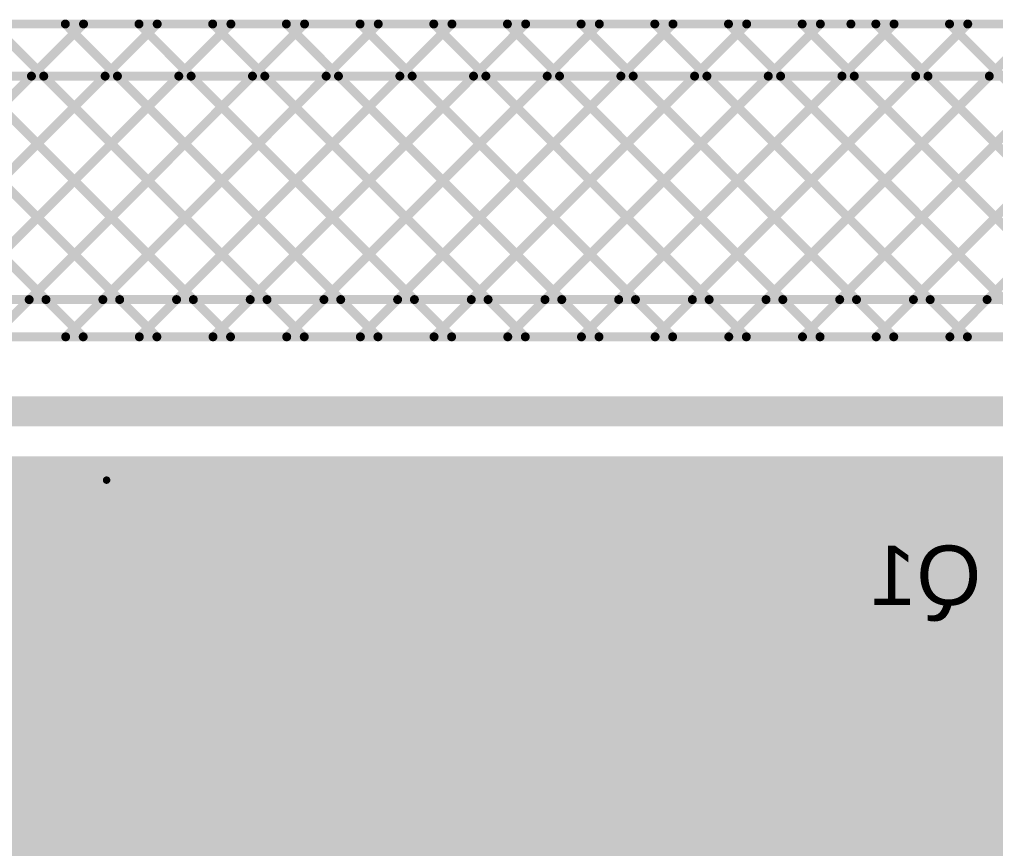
# Model space of a CAD drawing. Header units: inches. Extents: x -38 to 276, y -7 to 269.
# Drawn here: x 27.22 to 43.87, y 114.47 to 128.6 of the extents above; entities that cross this region are included whole.
import ezdxf

# ---------------------------------------------------------------- set-up
doc = ezdxf.new("R2010")
doc.units = ezdxf.units.IN
for name, color, linetype in [('Bottom Layer', 5, 'Continuous'), ('Bottom Overlay', 54, 'Continuous'), ('Bottom Paste', 16, 'Continuous'), ('Bottom Solder', 6, 'Continuous'), ('Multi-Layer', 9, 'Continuous'), ('Pad Holes', 156, 'Continuous'), ('Top Layer', 1, 'Continuous'), ('Top Overlay', 2, 'Continuous'), ('Top Solder', 216, 'Continuous')]:
    doc.layers.add(name, color=color, linetype=linetype)
doc.styles.add('Arial', font='', dxfattribs={"height": 0.2})
doc.styles.get('Arial').set_extended_font_data('Arial')

# ---------------------------------------------------------------- blocks, each defined once
blk = doc.blocks.new('TO_263_B_10')
at = {"layer": 'Bottom Layer'}
blk.add_hatch(color=5, dxfattribs=at).paths.add_polyline_path([(-5.714997459999999, -0.8900032999999999), (5.71500254, -0.8900032999999999), (5.71500254, -9.780003299999999), (-5.714997459999999, -9.780003299999999)])
at = {"layer": 'Bottom Paste'}
blk.add_hatch(color=16, dxfattribs=at).paths.add_polyline_path([(-5.714997459999999, -0.8900032999999999), (5.71500254, -0.8900032999999999), (5.71500254, -9.780003299999999), (-5.714997459999999, -9.780003299999999)])
at = {"layer": 'Bottom Solder'}
blk.add_hatch(color=6, dxfattribs=at).paths.add_polyline_path([(-5.81659746, -0.7884033), (5.81660254, -0.7884033), (5.81660254, -9.881603299999998), (-5.81659746, -9.881603299999998)])
blk = doc.blocks.new('KN151M45025_30A_153')
at = {"layer": 'Bottom Layer'}
h = blk.add_hatch(color=5, dxfattribs=at)
edge = h.paths.add_edge_path()
edge.add_arc((4.99998746, 0), 1.89999874, 0, 360)
at = {"layer": 'Bottom Solder'}
h = blk.add_hatch(color=6, dxfattribs=at)
edge = h.paths.add_edge_path()
edge.add_arc((4.99998746, 0), 1.94999864, 0, 360)
at = {"layer": 'Multi-Layer'}
h = blk.add_hatch(color=9, dxfattribs=at)
edge = h.paths.add_edge_path()
edge.add_arc((4.99998746, 0), 1.89999874, 0, 360)
at = {"layer": 'Pad Holes'}
h = blk.add_hatch(color=7, dxfattribs=at)
edge = h.paths.add_edge_path()
edge.add_arc((4.99998746, 0), 1.1500104, 0, 360)
at = {"layer": 'Top Layer'}
h = blk.add_hatch(color=1, dxfattribs=at)
edge = h.paths.add_edge_path()
edge.add_arc((4.99998746, 0), 1.89999874, 0, 360)
at = {"layer": 'Top Overlay'}
blk.add_hatch(color=2, dxfattribs=at).paths.add_polyline_path([(6.14299, 1.27), (3.85699, 1.27), (3.85699, 2.794), (6.14299, 2.794)])
at = {"layer": 'Top Solder'}
h = blk.add_hatch(color=216, dxfattribs=at)
edge = h.paths.add_edge_path()
edge.add_arc((4.99998746, 0), 1.94999864, 0, 360)
at = {"layer": 'Top Overlay'}
for points in [[(12.419838, 0, 0.127, 0.127, 1), (-12.579858, 0, 0.127, 0.127, 1)], [(6.07949, 1.27, 0.127, 0.127, 1), (6.20649, 1.27, 0.127, 0.127, 1)], [(12.388088, 0, 0.0635, 0.0635, 1), (12.451588, 0, 0.0635, 0.0635, 1)], [(6.07949, -4.318000000000001, 0.127, 0.127, 1), (6.20649, -4.318000000000001, 0.127, 0.127, 1)]]:
    blk.add_lwpolyline(points, format="xyseb", close=True, dxfattribs=at)
for points in [[(0.04445762, 9.99744, 0.127, 0.127, -228.200389399901), (-0.13080492, 9.999979999999999, 0.127, 0.127, 0)], [(6.14299254, 2.921, 0.254, 0.254, 0), (6.14299, 1.27, 0.254, 0.254, 0)], [(6.14299, -4.318000000000001, 0.254, 0.254, 0), (4.36499, -4.318002539999999, 0.254, 0.254, 0)]]:
    blk.add_lwpolyline(points, format="xyseb", dxfattribs=at)

msp = doc.modelspace()

# ---------------------------------------------------------------- hatches: boundary and pattern name
at = {"layer": 'Bottom Layer'}
msp.add_hatch(color=5, dxfattribs=at).paths.add_polyline_path([(49.47251726, 121.12511208), (49.58761736, 121.04820342), (49.66452602, 120.93310332), (49.69111474, 120.79943074), (49.69083788, 120.7973327), (49.69083788, 102.27364864), (49.69157447999999, 102.26805556), (49.66110209999999, 102.11486562), (49.57115816, 101.98025578), (49.43654832, 101.89031184), (49.28335838, 101.85983946), (49.27776529999999, 101.86057606), (47.26595068, 101.86057606), (47.22792688, 101.89859986), (46.99807466, 102.0313047), (46.74170738, 102.099999), (46.4762977, 102.099999), (46.21993042, 102.0313047), (45.9900782, 101.89859986), (45.80240267999999, 101.71092434), (45.66969784, 101.48107212), (45.60100354, 101.22470484), (45.60100354, 100.95929516), (45.66969784, 100.70292788), (45.80240267999999, 100.47307566), (45.9900782, 100.28540014), (46.14777917999999, 100.1943513), (46.11374825999999, 100.0673513), (45.339, 100.0673513), (45.339, 100.2026825), (43.053, 100.2026825), (43.053, 100.0833533), (41.41267561999999, 100.0833533), (41.41179678, 100.08547674), (41.40967334, 100.08635558), (41.40967334, 100.30259594), (42.061003, 100.30259594), (42.061003, 105.12859594), (38.96500208, 105.12859594), (38.96500208, 100.30259594), (39.61633174, 100.30259594), (39.61633174, 100.076), (39.61539702, 100.076), (39.64973274, 99.72738754), (39.7514191, 99.39217357999999), (39.91654704, 99.08323845999999), (40.13877418, 98.81245414), (40.4095585, 98.590227), (40.71849362, 98.42509906), (41.05370758, 98.32341269999999), (41.40232003999999, 98.28907697999999), (41.40232003999999, 98.2900117), (43.053, 98.2900117), (43.053, 98.17068249999998), (45.339, 98.17068249999998), (45.339, 98.2740097), (47.85257384, 98.2740097), (47.85499954, 98.26568104), (47.75972668, 98.1386785), (47.0269951, 98.1386785), (47.0269951, 97.16199261999999), (46.89999256, 97.06454044), (46.76858566, 97.09975245999999), (46.50317597999999, 97.09975245999999), (46.2468087, 97.03105816), (46.01695648, 96.89835332), (45.82928096, 96.7106778), (45.69657612, 96.48082558), (45.62788182, 96.2244583), (45.62788182, 95.95904861999999), (45.69657612, 95.70268134), (45.82928096, 95.47282912), (46.01695648, 95.28515359999999), (46.2468087, 95.15244875999998), (46.39504056, 95.11273077999999), (46.43695818, 95.09536734), (46.4819365, 95.0894466), (46.50317597999999, 95.08375446), (46.52516222, 95.08375446), (46.63588082, 95.0691774), (46.74659942, 95.08375446), (46.76858566, 95.08375446), (46.78982514, 95.0894466), (46.83480346, 95.09536734), (46.87672108, 95.11273077999999), (47.02495294, 95.15244875999998), (47.1340053, 95.21541027999999), (47.24399237999999, 95.15191028), (47.24399237999999, 94.6212992), (46.38030601999999, 94.6212992), (46.38030601999999, 91.82729919999998), (49.13699342, 91.82729919999998), (49.13699342, 90.06288058), (50.95299181999999, 90.06288058), (50.95299181999999, 90.25229345999999), (51.40641992, 90.25229345999999), (51.40641992, 90.13186952), (53.31141992, 90.13186952), (53.31141992, 91.33632736), (54.49386612, 91.33632736), (54.49386612, 90.13183649999999), (56.39886611999999, 90.13183649999999), (56.39886611999999, 90.18821433999999), (57.82277741999999, 90.18821433999999), (57.85964551999999, 90.06668296), (57.8374002, 90.05181888), (57.80132712, 90.01574579999999), (57.75891166, 89.98740448), (57.5820159, 89.81051126), (54.49358418, 86.72207954), (54.34662993999999, 86.58888955999998), (54.00680588, 86.3618288), (53.64104334, 86.21032541999999), (53.24018308, 86.13058973999999), (53.04211134000001, 86.120859), (42.78003382, 86.120859), (42.72742787999999, 86.24785899999999), (42.955464, 86.47589511999999), (43.218989, 86.87028853999999), (43.4005101, 87.30851727999999), (43.49304737999999, 87.77373605999999), (43.49304737999999, 88.2480709), (43.4005101, 88.71328967999999), (43.218989, 89.15151841999999), (42.955464, 89.54591183999999), (42.62005953999999, 89.8813163), (42.22566611999999, 90.1448413), (41.78743738, 90.3263624), (41.3222186, 90.41889968), (40.84788376, 90.41889968), (40.38266498, 90.3263624), (39.94443623999999, 90.1448413), (39.55004281999999, 89.8813163), (39.21463836, 89.54591183999999), (38.95111336, 89.15151841999999), (38.76959226, 88.71328967999999), (38.67705497999999, 88.2480709), (38.67705497999999, 87.77373605999999), (38.76959226, 87.30851727999999), (38.95111336, 86.87028853999999), (39.21463836, 86.47589511999999), (39.44267447999999, 86.24785899999999), (39.39006853999999, 86.120859), (34.2978105, 86.120859), (34.22464833999999, 86.12445056), (34.06892602, 86.15542586), (33.93406471999999, 86.21128808), (33.81270352, 86.29237758), (33.7094703, 86.3956108), (33.6283808, 86.516972), (33.57251858, 86.65183329999999), (33.54154328, 86.80755561999999), (33.53795172, 86.88072285999999), (33.5379441, 106.17197968), (33.53794918, 106.32208098), (33.52799746, 106.37211644), (33.528, 106.42313488), (33.4694403, 106.71757168), (33.44991786, 106.76470646), (33.43996614, 106.81474192), (33.32508702, 107.09209468), (33.29674062, 107.13451776), (33.27722072, 107.18164492), (33.11043669999999, 107.43125834), (33.07436616, 107.46732888), (33.0460223, 107.50974942), (32.83374687999999, 107.72202484), (32.79132888, 107.7503687), (32.75525326, 107.78644178), (32.50564238, 107.95322326), (32.45851013999999, 107.9727457), (32.41609214, 108.00108702), (32.31001666, 108.0450214), (32.3352795, 108.17202394), (46.06427922, 108.1720214), (46.19186595999999, 108.17201632), (46.26660545999999, 108.18185374), (46.34182248, 108.18678134), (46.59209376, 108.23655772), (46.66347792, 108.26078678), (46.7362794, 108.28029398), (46.97203204, 108.37794174), (47.0372948, 108.4156201), (47.10491214, 108.44896522), (47.31708088, 108.59073278), (47.37375082, 108.64043042), (47.43355258, 108.68631806), (47.61398655999999, 108.8667495), (47.6598742, 108.9265538), (47.7095693, 108.98321866), (47.85133432, 109.19538994), (47.88467436, 109.26299204), (47.92236034, 109.32827004), (48.0200081, 109.56402014), (48.03951275999999, 109.636814), (48.06374436, 109.70820324), (48.11352328, 109.95847198), (48.11845342, 110.03370424), (48.1282883, 110.10843612), (48.12828321999999, 110.23602286), (48.1282883, 116.205), (48.1265484, 116.21821816), (48.12782856, 116.23144648), (48.12211864, 116.39726784), (48.10971582, 116.47161618), (48.10219742, 116.54662492), (48.02628952, 116.86966466), (47.99962206, 116.94015474), (47.9776155, 117.01225518), (47.84014561999999, 117.31427896), (47.8002346, 117.37821838), (47.76459078, 117.44462668), (47.57084212, 117.71402924), (47.519209, 117.76897198), (47.47130205999999, 117.82714052), (47.22871682, 118.05356628), (47.1673809, 118.0973635), (47.10902948, 118.14508248), (46.826932, 118.31983194), (46.75821484, 118.35082502), (46.69168715999999, 118.3862377), (46.38091562, 118.5025951), (46.30750199999999, 118.51958008), (46.2353152, 118.5413428), (45.90781775999999, 118.5948352), (45.83245596, 118.597172), (45.75744976, 118.60442878), (45.60489482, 118.59917098), (27.19886102, 118.59917606), (27.19882292, 118.59917098), (27.04814758, 118.59917352), (26.9734284, 118.58933864), (26.89819106, 118.58440596), (26.60253252, 118.5255948), (26.53114836, 118.5013632), (26.45835704, 118.48185854), (26.17985366, 118.36649936), (26.11458074, 118.32881592), (26.0469761, 118.29547588), (25.79632636, 118.1279959), (25.73965388, 118.07829572), (25.67986482, 118.03241824), (25.46670547999999, 117.81926144), (25.420828, 117.75947238), (25.3711202, 117.70279228), (25.20364276, 117.45214508), (25.1703078, 117.38454806), (25.13261674, 117.31926498), (25.01725756, 117.0407616), (24.99774528, 116.96794742), (24.9735213, 116.8965785), (24.91471268, 116.6009225), (24.90978254, 116.52570802), (24.89994512, 116.45098376), (24.89994512, 116.30026016), (24.89994512, 110.6305763), (24.89994512, 110.46412756), (24.90978508, 110.3893906), (24.91471268, 110.31418882), (24.93370172, 110.218728), (24.8260362, 110.109), (19.81200508, 110.109), (19.81200508, 107.31500254), (19.81200254, 107.31500254), (19.76886318, 107.2058689), (17.27201016, 107.2058689), (17.27201016, 106.1842936), (12.9539365, 106.1842936), (12.9539365, 106.3041689), (12.95381458, 106.3041689), (12.95381458, 108.05667238), (11.37343674, 108.05667238), (11.37343674, 108.86687142), (11.61881598, 108.86687142), (11.61881598, 109.81687206), (11.61881598, 110.49404368), (11.63764246, 110.51286762), (11.68627076, 110.52589782), (11.73618938, 110.53246626), (11.78276282, 110.55175502), (11.83144192, 110.56479792), (11.87581826, 110.5831799), (12.00281826, 110.50287018), (12.00281826, 108.86687142), (14.23881582, 108.86687142), (14.23881582, 108.91629474), (16.25158294, 108.91629474), (16.25158294, 108.91166178), (16.70570446, 108.95638864), (17.14237618, 109.08885218), (17.54481378, 109.3039597), (17.89755374, 109.59344604), (18.18704008, 109.946186), (18.4021476, 110.3486236), (18.53461114, 110.78529532), (18.579338, 111.23941684), (18.57470504, 111.23941684), (18.57470504, 113.2150009), (19.95699336, 113.2150009), (19.95699336, 115.1309991), (19.7425691, 115.1309991), (19.7425691, 120.84026632), (19.74271642, 120.84026632), (19.76639176, 120.95928564), (19.83380844, 121.0601846), (19.9347074, 121.12760128), (20.05372672, 121.15127662), (20.05372672, 121.15142394), (49.33674664, 121.15142394), (49.33884467999999, 121.1517008)])
h = msp.add_hatch(color=5, dxfattribs=at)
edge = h.paths.add_edge_path()
edge.add_arc((27.19886281605377, 116.3002583639462), 1.530341636054822, 90.00006724400521, 179.999932755995, ccw=False)
edge.add_line((27.19886102, 117.8306), (45.61810282, 117.8306))
edge.add_arc((45.67611681664724, 116.1470052393801), 1.684593999097036, 1.9728858924630117, 91.9735405291899, ccw=False)
edge.add_line((47.35971224, 116.205), (47.35971224, 110.23599492))
edge.add_arc((46.06434959582116, 110.2359601041081), 1.295362644646722, -90.00165230246682, 0.0015399576905110735, ccw=False)
edge.add_line((46.06431223999999, 108.94059746), (27.35849748, 108.9406))
edge.add_arc((27.35849748, 110.6305763), 1.6899763, 180, 270, ccw=False)
edge.add_line((25.66852118, 110.6305763), (25.66852118, 116.30026016))
at = {"layer": 'Top Layer'}
h = msp.add_hatch(color=1, dxfattribs=at)
h.paths.add_polyline_path([(48.354996, 100.7194455), (47.65704464, 100.7194455), (47.57973212, 100.82020222), (47.61700154, 100.95929516), (47.61700154, 101.22470484), (47.54830724, 101.48107212), (47.4156024, 101.71092434), (47.22792688, 101.89859986), (46.99807466, 102.0313047), (46.74170738, 102.099999), (46.4762977, 102.099999), (46.21993042, 102.0313047), (45.9900782, 101.89859986), (45.80240267999999, 101.71092434), (45.66969784, 101.48107212), (45.60100354, 101.22470484), (45.60100354, 100.95929516), (45.63827295999999, 100.82020222), (45.56096044, 100.7194455), (11.11535496, 100.7194455), (11.01499702, 100.78376846), (11.01499702, 117.3100016), (11.01499702, 119.9259984), (11.01499702, 120.523), (48.35499346, 120.523)])
h.paths.add_polyline_path([(28.93916742, 115.73467074), (28.46483258, 115.73467074), (27.9996138, 115.64213346), (27.56138506, 115.46061236), (27.16699164, 115.19708736), (26.83158464, 114.86168036), (26.56805964, 114.46728694), (26.38653854, 114.0290582), (26.29400126, 113.56383942), (26.29400126, 113.08950458), (26.38653854, 112.6242858), (26.56805964, 112.18605706), (26.83158464, 111.79166364), (27.16699164, 111.45625664), (27.56138506, 111.19273164), (27.9996138, 111.01121054), (28.46483258, 110.91867326), (28.93916742, 110.91867326), (29.4043862, 111.01121054), (29.84261494, 111.19273164), (30.23700836, 111.45625664), (30.57241536, 111.79166364), (30.83594036, 112.18605706), (31.01746146, 112.6242858), (31.10999873999999, 113.08950458), (31.10999873999999, 113.56383942), (31.01746146, 114.0290582), (30.83594036, 114.46728694), (30.57241536, 114.86168036), (30.23700836, 115.19708736), (29.84261494, 115.46061236), (29.4043862, 115.64213346)], flags=0)
h.paths.add_polyline_path([(46.40678298, 112.149001), (46.04921702, 112.149001), (45.70383289999999, 112.05645356), (45.39417134, 111.87767058), (45.14133212, 111.62483136), (44.96254914, 111.3151698), (44.8700017, 110.96978568), (44.8700017, 110.61221972), (44.96254914, 110.2668356), (45.14133212, 109.95717404), (45.39417134, 109.70433482), (45.70383289999999, 109.52555184), (46.04921702, 109.4330044), (46.40678298, 109.4330044), (46.75216709999999, 109.52555184), (47.06182866, 109.70433482), (47.31466788, 109.95717404), (47.49345086, 110.2668356), (47.5859983, 110.61221972), (47.5859983, 110.96978568), (47.49345086, 111.3151698), (47.31466788, 111.62483136), (47.06182866, 111.87767058), (46.75216709999999, 112.05645356)], flags=0)
h.paths.add_polyline_path([(28.93916742, 105.73469328), (28.46483258, 105.73469328), (27.9996138, 105.642156), (27.56138506, 105.4606349), (27.16699164, 105.1971099), (26.83158464, 104.8617029), (26.56805964, 104.46730948), (26.38653854, 104.02908074), (26.29400126, 103.56386196), (26.29400126, 103.08952712), (26.38653854, 102.62430834), (26.56805964, 102.1860796), (26.83158464, 101.79168618), (27.16699164, 101.45627918), (27.56138506, 101.19275418), (27.9996138, 101.01123308), (28.46483258, 100.9186958), (28.93916742, 100.9186958), (29.4043862, 101.01123308), (29.84261494, 101.19275418), (30.23700836, 101.45627918), (30.57241536, 101.79168618), (30.83594036, 102.1860796), (31.01746146, 102.62430834), (31.10999873999999, 103.08952712), (31.10999873999999, 103.56386196), (31.01746146, 104.02908074), (30.83594036, 104.46730948), (30.57241536, 104.8617029), (30.23700836, 105.1971099), (29.84261494, 105.4606349), (29.4043862, 105.642156)], flags=0)

# ---------------------------------------------------------------- linework, layer by layer
at = {"layer": 'Bottom Layer'}
msp.add_lwpolyline([(20.05372672, 121.92, 0.508, 0.508, 0), (49.33674664, 121.92, 0.508, 0.508, 0)], format="xyseb", dxfattribs=at)
at = {"layer": 'Bottom Overlay'}
for points in [[(-2.413, 128.52399746, 0.1524, 0.1524, 0), (41.40199999999999, 128.52399492, 0.1524, 0.1524, 0)], [(22.96871454, 128.52399492, 0.1524, 0.1524, 0), (27.66770946, 123.825, 0.1524, 0.1524, 0)], [(23.6094143, 123.825, 0.1524, 0.1524, 0), (28.30840921999999, 128.52399492, 0.1524, 0.1524, 0)], [(24.22595104, 128.52399492, 0.1524, 0.1524, 0), (28.92494596, 123.825, 0.1524, 0.1524, 0)], [(24.8666508, 123.825, 0.1524, 0.1524, 0), (29.56564572, 128.52399492, 0.1524, 0.1524, 0)], [(25.48318754, 128.52399492, 0.1524, 0.1524, 0), (30.18218246, 123.825, 0.1524, 0.1524, 0)], [(26.1238873, 123.825, 0.1524, 0.1524, 0), (30.82288222, 128.52399492, 0.1524, 0.1524, 0)], [(26.74042404, 128.52399492, 0.1524, 0.1524, 0), (31.43941896, 123.825, 0.1524, 0.1524, 0)], [(27.3811238, 123.825, 0.1524, 0.1524, 0), (32.08011872, 128.52399492, 0.1524, 0.1524, 0)], [(27.99766053999999, 128.52399492, 0.1524, 0.1524, 0), (32.69665546, 123.825, 0.1524, 0.1524, 0)], [(28.6383603, 123.825, 0.1524, 0.1524, 0), (33.33735522, 128.52399492, 0.1524, 0.1524, 0)], [(29.25489704, 128.52399492, 0.1524, 0.1524, 0), (33.95389196, 123.825, 0.1524, 0.1524, 0)], [(29.8955968, 123.825, 0.1524, 0.1524, 0), (34.59459172, 128.52399492, 0.1524, 0.1524, 0)], [(30.51213354, 128.52399492, 0.1524, 0.1524, 0), (35.21112846, 123.825, 0.1524, 0.1524, 0)], [(31.1528333, 123.825, 0.1524, 0.1524, 0), (35.85182821999999, 128.52399492, 0.1524, 0.1524, 0)], [(31.76937004, 128.52399492, 0.1524, 0.1524, 0), (36.46836496, 123.825, 0.1524, 0.1524, 0)], [(32.4100698, 123.825, 0.1524, 0.1524, 0), (37.10906472, 128.52399492, 0.1524, 0.1524, 0)], [(33.02660654, 128.52399492, 0.1524, 0.1524, 0), (37.72560146, 123.825, 0.1524, 0.1524, 0)], [(33.6673063, 123.825, 0.1524, 0.1524, 0), (38.36630122, 128.52399492, 0.1524, 0.1524, 0)], [(34.28384304, 128.52399492, 0.1524, 0.1524, 0), (38.98283796, 123.825, 0.1524, 0.1524, 0)], [(34.9245428, 123.825, 0.1524, 0.1524, 0), (39.62353772, 128.52399492, 0.1524, 0.1524, 0)], [(35.54107954, 128.52399492, 0.1524, 0.1524, 0), (40.24007446, 123.825, 0.1524, 0.1524, 0)], [(36.1817793, 123.825, 0.1524, 0.1524, 0), (40.88077422, 128.52399492, 0.1524, 0.1524, 0)], [(36.79831604, 128.52399492, 0.1524, 0.1524, 0), (41.49731096, 123.825, 0.1524, 0.1524, 0)], [(37.4390158, 123.825, 0.1524, 0.1524, 0), (42.13801072, 128.52399492, 0.1524, 0.1524, 0)], [(38.05555253999999, 128.52399492, 0.1524, 0.1524, 0), (42.75454746, 123.825, 0.1524, 0.1524, 0)], [(38.6962523, 123.825, 0.1524, 0.1524, 0), (43.39524721999999, 128.52399492, 0.1524, 0.1524, 0)], [(39.31278904, 128.52399492, 0.1524, 0.1524, 0), (44.01178396, 123.825, 0.1524, 0.1524, 0)], [(39.9534888, 123.825, 0.1524, 0.1524, 0), (44.65248372, 128.52399492, 0.1524, 0.1524, 0)], [(40.57002554, 128.52399492, 0.1524, 0.1524, 0), (45.26902046, 123.825, 0.1524, 0.1524, 0)], [(41.2107253, 123.825, 0.1524, 0.1524, 0), (45.90972022, 128.52399492, 0.1524, 0.1524, 0)], [(41.40199999999999, 128.52399492, 0.1524, 0.1524, 0), (50.67299746, 128.52399238, 0.1524, 0.1524, 0)], [(41.40199999999999, 128.52399492, 0.1524, 0.1524, 0), (50.67299746, 128.52399238, 0.1524, 0.1524, 0)], [(41.82726204, 128.52399492, 0.1524, 0.1524, 0), (46.52625696, 123.825, 0.1524, 0.1524, 0)], [(42.4679618, 123.825, 0.1524, 0.1524, 0), (47.16695418, 128.52399238, 0.1524, 0.1524, 0)], [(43.08449854, 128.52399492, 0.1524, 0.1524, 0), (47.78349346, 123.825, 0.1524, 0.1524, 0)], [(43.7251983, 123.825, 0.1524, 0.1524, 0), (48.42419068, 128.52399238, 0.1524, 0.1524, 0)], [(-2.413, 123.825, 0.1524, 0.1524, 0), (48.84433969999999, 123.825, 0.1524, 0.1524, 0)]]:
    msp.add_lwpolyline(points, format="xyseb", dxfattribs=at)
for points in [[(27.95956054, 128.52399492, 0.0762, 0.0762, 1), (28.03576054, 128.52399492, 0.0762, 0.0762, 1)], [(28.27030922, 128.52399492, 0.0762, 0.0762, 1), (28.34650922, 128.52399492, 0.0762, 0.0762, 1)], [(29.21679704, 128.52399492, 0.0762, 0.0762, 1), (29.29299704, 128.52399492, 0.0762, 0.0762, 1)], [(29.52754572, 128.52399492, 0.0762, 0.0762, 1), (29.60374572, 128.52399492, 0.0762, 0.0762, 1)], [(30.47403354, 128.52399492, 0.0762, 0.0762, 1), (30.55023354, 128.52399492, 0.0762, 0.0762, 1)], [(30.78478222, 128.52399492, 0.0762, 0.0762, 1), (30.86098222, 128.52399492, 0.0762, 0.0762, 1)], [(31.73127004, 128.52399492, 0.0762, 0.0762, 1), (31.80747003999999, 128.52399492, 0.0762, 0.0762, 1)], [(32.04201871999999, 128.52399492, 0.0762, 0.0762, 1), (32.11821872, 128.52399492, 0.0762, 0.0762, 1)], [(32.98850654, 128.52399492, 0.0762, 0.0762, 1), (33.06470654, 128.52399492, 0.0762, 0.0762, 1)], [(33.29925522, 128.52399492, 0.0762, 0.0762, 1), (33.37545522, 128.52399492, 0.0762, 0.0762, 1)], [(34.24574303999999, 128.52399492, 0.0762, 0.0762, 1), (34.32194304, 128.52399492, 0.0762, 0.0762, 1)], [(34.55649172, 128.52399492, 0.0762, 0.0762, 1), (34.63269172, 128.52399492, 0.0762, 0.0762, 1)], [(35.50297954, 128.52399492, 0.0762, 0.0762, 1), (35.57917954, 128.52399492, 0.0762, 0.0762, 1)], [(35.81372821999999, 128.52399492, 0.0762, 0.0762, 1), (35.88992822, 128.52399492, 0.0762, 0.0762, 1)], [(36.76021604, 128.52399492, 0.0762, 0.0762, 1), (36.83641604, 128.52399492, 0.0762, 0.0762, 1)], [(37.07096472, 128.52399492, 0.0762, 0.0762, 1), (37.14716472, 128.52399492, 0.0762, 0.0762, 1)], [(38.01745254, 128.52399492, 0.0762, 0.0762, 1), (38.09365254, 128.52399492, 0.0762, 0.0762, 1)], [(38.32820122, 128.52399492, 0.0762, 0.0762, 1), (38.40440122, 128.52399492, 0.0762, 0.0762, 1)], [(39.27468904, 128.52399492, 0.0762, 0.0762, 1), (39.35088904, 128.52399492, 0.0762, 0.0762, 1)], [(39.58543772, 128.52399492, 0.0762, 0.0762, 1), (39.66163771999999, 128.52399492, 0.0762, 0.0762, 1)], [(40.53192554, 128.52399492, 0.0762, 0.0762, 1), (40.60812554, 128.52399492, 0.0762, 0.0762, 1)], [(40.84267422, 128.52399492, 0.0762, 0.0762, 1), (40.91887421999999, 128.52399492, 0.0762, 0.0762, 1)], [(41.3639, 128.52399492, 0.0762, 0.0762, 1), (41.44009999999999, 128.52399492, 0.0762, 0.0762, 1)], [(41.3639, 128.52399492, 0.0762, 0.0762, 1), (41.44009999999999, 128.52399492, 0.0762, 0.0762, 1)], [(41.3639, 128.52399492, 0.0762, 0.0762, 1), (41.44009999999999, 128.52399492, 0.0762, 0.0762, 1)], [(41.78916204, 128.52399492, 0.0762, 0.0762, 1), (41.86536203999999, 128.52399492, 0.0762, 0.0762, 1)], [(42.09991072, 128.52399492, 0.0762, 0.0762, 1), (42.17611072, 128.52399492, 0.0762, 0.0762, 1)], [(43.04639854, 128.52399492, 0.0762, 0.0762, 1), (43.12259854, 128.52399492, 0.0762, 0.0762, 1)], [(43.35714721999999, 128.52399492, 0.0762, 0.0762, 1), (43.43334722, 128.52399492, 0.0762, 0.0762, 1)], [(27.3430238, 123.825, 0.0762, 0.0762, 1), (27.4192238, 123.825, 0.0762, 0.0762, 1)], [(27.62960946, 123.825, 0.0762, 0.0762, 1), (27.70580946, 123.825, 0.0762, 0.0762, 1)], [(28.6002603, 123.825, 0.0762, 0.0762, 1), (28.6764603, 123.825, 0.0762, 0.0762, 1)], [(28.88684596, 123.825, 0.0762, 0.0762, 1), (28.96304596, 123.825, 0.0762, 0.0762, 1)], [(29.8574968, 123.825, 0.0762, 0.0762, 1), (29.9336968, 123.825, 0.0762, 0.0762, 1)], [(30.14408246, 123.825, 0.0762, 0.0762, 1), (30.22028246, 123.825, 0.0762, 0.0762, 1)], [(31.1147333, 123.825, 0.0762, 0.0762, 1), (31.1909333, 123.825, 0.0762, 0.0762, 1)], [(31.40131896, 123.825, 0.0762, 0.0762, 1), (31.47751896, 123.825, 0.0762, 0.0762, 1)], [(32.3719698, 123.825, 0.0762, 0.0762, 1), (32.4481698, 123.825, 0.0762, 0.0762, 1)], [(32.65855546, 123.825, 0.0762, 0.0762, 1), (32.73475546, 123.825, 0.0762, 0.0762, 1)], [(33.62920629999999, 123.825, 0.0762, 0.0762, 1), (33.7054063, 123.825, 0.0762, 0.0762, 1)], [(33.91579196, 123.825, 0.0762, 0.0762, 1), (33.99199196, 123.825, 0.0762, 0.0762, 1)], [(34.8864428, 123.825, 0.0762, 0.0762, 1), (34.9626428, 123.825, 0.0762, 0.0762, 1)], [(35.17302846, 123.825, 0.0762, 0.0762, 1), (35.24922846, 123.825, 0.0762, 0.0762, 1)], [(36.1436793, 123.825, 0.0762, 0.0762, 1), (36.2198793, 123.825, 0.0762, 0.0762, 1)], [(36.43026496, 123.825, 0.0762, 0.0762, 1), (36.50646496, 123.825, 0.0762, 0.0762, 1)], [(37.4009158, 123.825, 0.0762, 0.0762, 1), (37.47711579999999, 123.825, 0.0762, 0.0762, 1)], [(37.68750145999999, 123.825, 0.0762, 0.0762, 1), (37.76370146, 123.825, 0.0762, 0.0762, 1)], [(38.6581523, 123.825, 0.0762, 0.0762, 1), (38.7343523, 123.825, 0.0762, 0.0762, 1)], [(38.94473796, 123.825, 0.0762, 0.0762, 1), (39.02093796, 123.825, 0.0762, 0.0762, 1)], [(39.9153888, 123.825, 0.0762, 0.0762, 1), (39.9915888, 123.825, 0.0762, 0.0762, 1)], [(40.20197446, 123.825, 0.0762, 0.0762, 1), (40.27817446, 123.825, 0.0762, 0.0762, 1)], [(41.1726253, 123.825, 0.0762, 0.0762, 1), (41.2488253, 123.825, 0.0762, 0.0762, 1)], [(41.45921096, 123.825, 0.0762, 0.0762, 1), (41.53541095999999, 123.825, 0.0762, 0.0762, 1)], [(42.4298618, 123.825, 0.0762, 0.0762, 1), (42.5060618, 123.825, 0.0762, 0.0762, 1)], [(42.71644746, 123.825, 0.0762, 0.0762, 1), (42.79264746, 123.825, 0.0762, 0.0762, 1)], [(43.6870983, 123.825, 0.0762, 0.0762, 1), (43.7632983, 123.825, 0.0762, 0.0762, 1)]]:
    msp.add_lwpolyline(points, format="xyseb", close=True, dxfattribs=at)
at = {"layer": 'Top Overlay'}
for points in [[(-5.384799999999999, 127.635, 0.1524, 0.1524, 0), (50.67299746, 127.63499492, 0.1524, 0.1524, 0)], [(-5.384799999999999, 127.635, 0.1524, 0.1524, 0), (50.67299491999999, 127.63498984, 0.1524, 0.1524, 0)], [(22.97441176, 123.18999746, 0.1524, 0.1524, 0), (27.41940922, 127.63499492, 0.1524, 0.1524, 0)], [(23.85771454, 127.63499492, 0.1524, 0.1524, 0), (28.302712, 123.18999746, 0.1524, 0.1524, 0)], [(24.23164826, 123.18999746, 0.1524, 0.1524, 0), (28.67664572, 127.63499492, 0.1524, 0.1524, 0)], [(25.11495104, 127.63499492, 0.1524, 0.1524, 0), (29.5599485, 123.18999746, 0.1524, 0.1524, 0)], [(25.48888476, 123.18999746, 0.1524, 0.1524, 0), (29.93387968, 127.63499238, 0.1524, 0.1524, 0)], [(26.37218754, 127.63499492, 0.1524, 0.1524, 0), (30.817185, 123.18999746, 0.1524, 0.1524, 0)], [(26.74612126, 123.18999746, 0.1524, 0.1524, 0), (31.19111618, 127.63499238, 0.1524, 0.1524, 0)], [(27.62942404, 127.63499492, 0.1524, 0.1524, 0), (32.0744215, 123.18999746, 0.1524, 0.1524, 0)], [(28.00335776, 123.18999746, 0.1524, 0.1524, 0), (32.44835268, 127.63499238, 0.1524, 0.1524, 0)], [(28.88666054, 127.63499492, 0.1524, 0.1524, 0), (33.331658, 123.18999746, 0.1524, 0.1524, 0)], [(29.26059426, 123.18999746, 0.1524, 0.1524, 0), (33.70558918, 127.63499238, 0.1524, 0.1524, 0)], [(30.14389958, 127.63499238, 0.1524, 0.1524, 0), (34.5888945, 123.18999746, 0.1524, 0.1524, 0)], [(30.51783076, 123.18999746, 0.1524, 0.1524, 0), (34.96282567999999, 127.63499238, 0.1524, 0.1524, 0)], [(31.40113608, 127.63499238, 0.1524, 0.1524, 0), (35.84613354, 123.18999492, 0.1524, 0.1524, 0)], [(31.77506726, 123.18999746, 0.1524, 0.1524, 0), (36.22006218, 127.63499238, 0.1524, 0.1524, 0)], [(32.65837258, 127.63499238, 0.1524, 0.1524, 0), (37.10337004, 123.18999492, 0.1524, 0.1524, 0)], [(33.03230376, 123.18999746, 0.1524, 0.1524, 0), (37.47729868, 127.63499238, 0.1524, 0.1524, 0)], [(33.91560908, 127.63499238, 0.1524, 0.1524, 0), (38.36060654, 123.18999492, 0.1524, 0.1524, 0)], [(34.28954026, 123.18999746, 0.1524, 0.1524, 0), (38.73453518, 127.63499238, 0.1524, 0.1524, 0)], [(35.17284558, 127.63499238, 0.1524, 0.1524, 0), (39.61784304, 123.18999492, 0.1524, 0.1524, 0)], [(35.54677675999999, 123.18999746, 0.1524, 0.1524, 0), (39.99177168, 127.63499238, 0.1524, 0.1524, 0)], [(36.43008208, 127.63499238, 0.1524, 0.1524, 0), (40.87507953999999, 123.18999492, 0.1524, 0.1524, 0)], [(36.80401072, 123.18999492, 0.1524, 0.1524, 0), (41.24900818, 127.63499238, 0.1524, 0.1524, 0)], [(37.68731858, 127.63499238, 0.1524, 0.1524, 0), (42.13231603999999, 123.18999492, 0.1524, 0.1524, 0)], [(38.06124722, 123.18999492, 0.1524, 0.1524, 0), (42.50624467999999, 127.63499238, 0.1524, 0.1524, 0)], [(38.94455507999999, 127.63499238, 0.1524, 0.1524, 0), (43.38955254, 123.18999492, 0.1524, 0.1524, 0)], [(39.31848372, 123.18999492, 0.1524, 0.1524, 0), (43.76347864, 127.63498984, 0.1524, 0.1524, 0)], [(40.20179158, 127.63499238, 0.1524, 0.1524, 0), (44.64678904, 123.18999492, 0.1524, 0.1524, 0)], [(40.57572021999999, 123.18999492, 0.1524, 0.1524, 0), (45.02071513999999, 127.63498984, 0.1524, 0.1524, 0)], [(41.45902808, 127.63499238, 0.1524, 0.1524, 0), (45.90402554, 123.18999492, 0.1524, 0.1524, 0)], [(41.83295672, 123.18999492, 0.1524, 0.1524, 0), (46.27795164, 127.63498984, 0.1524, 0.1524, 0)], [(42.71626458, 127.63499238, 0.1524, 0.1524, 0), (47.16126204, 123.18999492, 0.1524, 0.1524, 0)], [(43.09019322, 123.18999492, 0.1524, 0.1524, 0), (47.53518814, 127.63498984, 0.1524, 0.1524, 0)], [(-5.384799999999999, 123.19, 0.1524, 0.1524, 0), (49.30442768, 123.18999492, 0.1524, 0.1524, 0)]]:
    msp.add_lwpolyline(points, format="xyseb", dxfattribs=at)
for points in [[(27.38130922, 127.63499492, 0.0762, 0.0762, 1), (27.45750922, 127.63499492, 0.0762, 0.0762, 1)], [(27.59132404, 127.63499492, 0.0762, 0.0762, 1), (27.66752404, 127.63499492, 0.0762, 0.0762, 1)], [(28.63854572, 127.63499492, 0.0762, 0.0762, 1), (28.71474572, 127.63499492, 0.0762, 0.0762, 1)], [(28.84856054, 127.63499492, 0.0762, 0.0762, 1), (28.92476053999999, 127.63499492, 0.0762, 0.0762, 1)], [(29.89577968, 127.63499238, 0.0762, 0.0762, 1), (29.97197968, 127.63499238, 0.0762, 0.0762, 1)], [(30.10579958, 127.63499238, 0.0762, 0.0762, 1), (30.18199958, 127.63499238, 0.0762, 0.0762, 1)], [(31.15301618, 127.63499238, 0.0762, 0.0762, 1), (31.22921618, 127.63499238, 0.0762, 0.0762, 1)], [(31.36303608, 127.63499238, 0.0762, 0.0762, 1), (31.43923608, 127.63499238, 0.0762, 0.0762, 1)], [(32.41025268, 127.63499238, 0.0762, 0.0762, 1), (32.48645268, 127.63499238, 0.0762, 0.0762, 1)], [(32.62027258, 127.63499238, 0.0762, 0.0762, 1), (32.69647258, 127.63499238, 0.0762, 0.0762, 1)], [(33.66748918, 127.63499238, 0.0762, 0.0762, 1), (33.74368918, 127.63499238, 0.0762, 0.0762, 1)], [(33.87750908, 127.63499238, 0.0762, 0.0762, 1), (33.95370908, 127.63499238, 0.0762, 0.0762, 1)], [(34.92472567999999, 127.63499238, 0.0762, 0.0762, 1), (35.00092568, 127.63499238, 0.0762, 0.0762, 1)], [(35.13474557999999, 127.63499238, 0.0762, 0.0762, 1), (35.21094558, 127.63499238, 0.0762, 0.0762, 1)], [(36.18196218, 127.63499238, 0.0762, 0.0762, 1), (36.25816218, 127.63499238, 0.0762, 0.0762, 1)], [(36.39198208, 127.63499238, 0.0762, 0.0762, 1), (36.46818208, 127.63499238, 0.0762, 0.0762, 1)], [(37.43919868, 127.63499238, 0.0762, 0.0762, 1), (37.51539868, 127.63499238, 0.0762, 0.0762, 1)], [(37.64921858, 127.63499238, 0.0762, 0.0762, 1), (37.72541858, 127.63499238, 0.0762, 0.0762, 1)], [(38.69643518, 127.63499238, 0.0762, 0.0762, 1), (38.77263517999999, 127.63499238, 0.0762, 0.0762, 1)], [(38.90645508, 127.63499238, 0.0762, 0.0762, 1), (38.98265507999999, 127.63499238, 0.0762, 0.0762, 1)], [(39.95367168, 127.63499238, 0.0762, 0.0762, 1), (40.02987167999999, 127.63499238, 0.0762, 0.0762, 1)], [(40.16369158, 127.63499238, 0.0762, 0.0762, 1), (40.23989158, 127.63499238, 0.0762, 0.0762, 1)], [(41.21090818, 127.63499238, 0.0762, 0.0762, 1), (41.28710818, 127.63499238, 0.0762, 0.0762, 1)], [(41.42092808, 127.63499238, 0.0762, 0.0762, 1), (41.49712808, 127.63499238, 0.0762, 0.0762, 1)], [(42.46814467999999, 127.63499238, 0.0762, 0.0762, 1), (42.54434468, 127.63499238, 0.0762, 0.0762, 1)], [(42.67816457999999, 127.63499238, 0.0762, 0.0762, 1), (42.75436458, 127.63499238, 0.0762, 0.0762, 1)], [(43.72537864, 127.63498984, 0.0762, 0.0762, 1), (43.80157864, 127.63498984, 0.0762, 0.0762, 1)], [(27.96525776, 123.18999746, 0.0762, 0.0762, 1), (28.04145776, 123.18999746, 0.0762, 0.0762, 1)], [(28.264612, 123.18999746, 0.0762, 0.0762, 1), (28.340812, 123.18999746, 0.0762, 0.0762, 1)], [(29.22249426, 123.18999746, 0.0762, 0.0762, 1), (29.29869425999999, 123.18999746, 0.0762, 0.0762, 1)], [(29.5218485, 123.18999746, 0.0762, 0.0762, 1), (29.5980485, 123.18999746, 0.0762, 0.0762, 1)], [(30.47973076, 123.18999746, 0.0762, 0.0762, 1), (30.55593076, 123.18999746, 0.0762, 0.0762, 1)], [(30.779085, 123.18999746, 0.0762, 0.0762, 1), (30.85528499999999, 123.18999746, 0.0762, 0.0762, 1)], [(31.73696726, 123.18999746, 0.0762, 0.0762, 1), (31.81316726, 123.18999746, 0.0762, 0.0762, 1)], [(32.0363215, 123.18999746, 0.0762, 0.0762, 1), (32.11252149999999, 123.18999746, 0.0762, 0.0762, 1)], [(32.99420376, 123.18999746, 0.0762, 0.0762, 1), (33.07040376, 123.18999746, 0.0762, 0.0762, 1)], [(33.293558, 123.18999746, 0.0762, 0.0762, 1), (33.369758, 123.18999746, 0.0762, 0.0762, 1)], [(34.25144026, 123.18999746, 0.0762, 0.0762, 1), (34.32764026, 123.18999746, 0.0762, 0.0762, 1)], [(34.55079449999999, 123.18999746, 0.0762, 0.0762, 1), (34.6269945, 123.18999746, 0.0762, 0.0762, 1)], [(35.50867676, 123.18999746, 0.0762, 0.0762, 1), (35.58487676, 123.18999746, 0.0762, 0.0762, 1)], [(35.80803354, 123.18999492, 0.0762, 0.0762, 1), (35.88423354, 123.18999492, 0.0762, 0.0762, 1)], [(36.76591072, 123.18999492, 0.0762, 0.0762, 1), (36.84211071999999, 123.18999492, 0.0762, 0.0762, 1)], [(37.06527003999999, 123.18999492, 0.0762, 0.0762, 1), (37.14147004, 123.18999492, 0.0762, 0.0762, 1)], [(38.02314722, 123.18999492, 0.0762, 0.0762, 1), (38.09934722, 123.18999492, 0.0762, 0.0762, 1)], [(38.32250654, 123.18999492, 0.0762, 0.0762, 1), (38.39870654, 123.18999492, 0.0762, 0.0762, 1)], [(39.28038372, 123.18999492, 0.0762, 0.0762, 1), (39.35658372, 123.18999492, 0.0762, 0.0762, 1)], [(39.57974304, 123.18999492, 0.0762, 0.0762, 1), (39.65594304, 123.18999492, 0.0762, 0.0762, 1)], [(40.53762021999999, 123.18999492, 0.0762, 0.0762, 1), (40.61382022, 123.18999492, 0.0762, 0.0762, 1)], [(40.83697954, 123.18999492, 0.0762, 0.0762, 1), (40.91317953999999, 123.18999492, 0.0762, 0.0762, 1)], [(41.79485672, 123.18999492, 0.0762, 0.0762, 1), (41.87105672, 123.18999492, 0.0762, 0.0762, 1)], [(42.09421604, 123.18999492, 0.0762, 0.0762, 1), (42.17041604, 123.18999492, 0.0762, 0.0762, 1)], [(43.05209322, 123.18999492, 0.0762, 0.0762, 1), (43.12829322, 123.18999492, 0.0762, 0.0762, 1)], [(43.35145254, 123.18999492, 0.0762, 0.0762, 1), (43.42765254, 123.18999492, 0.0762, 0.0762, 1)]]:
    msp.add_lwpolyline(points, format="xyseb", close=True, dxfattribs=at)

# ---------------------------------------------------------------- block references
for name, p, rotation in [('KN151M45025_30A_153', (28.70199999999999, 108.32668454), 90), ('TO_263_B_10', (37.97300254, 108.0505967), 180)]:
    msp.add_blockref(name, p, dxfattribs=dict(rotation=rotation))

# ---------------------------------------------------------------- texts
at = {"layer": 'Bottom Overlay', "style": 'Arial', "text_generation_flag": 2}
msp.add_text('Q1', height=1.016, dxfattribs=at).set_placement((43.6227093, 118.61507138))

doc.saveas('drawing.dxf')
